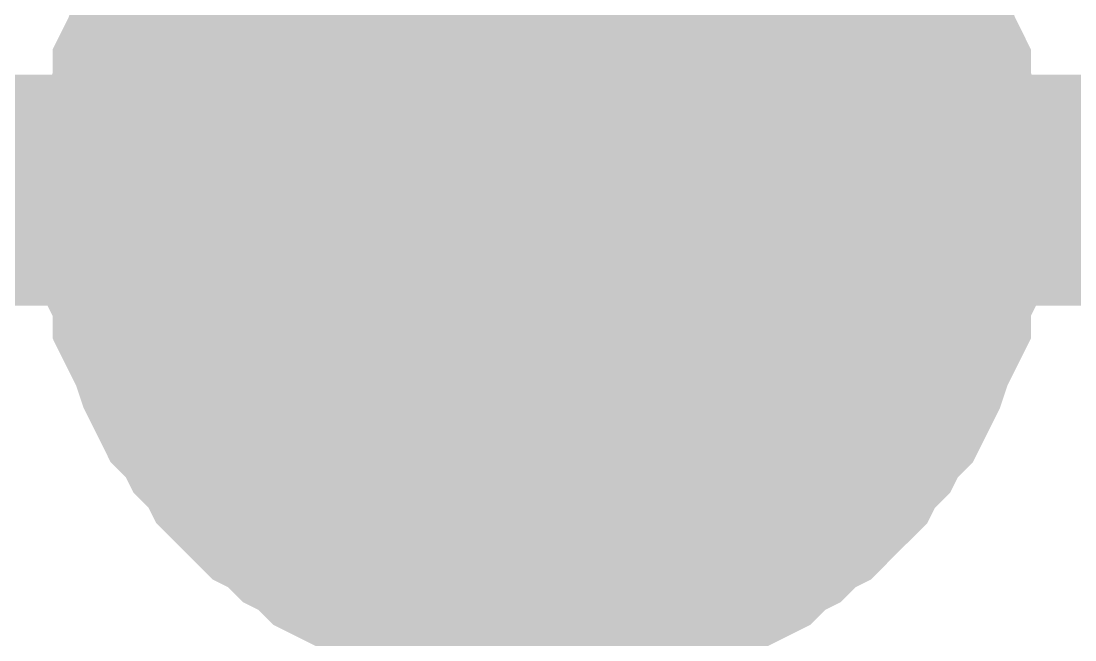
# Model space of a CAD drawing. Header units: inches. Extents: x 0 to 16.9, y 0 to 11.7.
# Drawn here: x 11.8231 to 11.877, y 10.3534 to 10.385 of the extents above; entities that cross this region are included whole.
import ezdxf

# ---------------------------------------------------------------- set-up
doc = ezdxf.new("R2010")
doc.units = ezdxf.units.IN
doc.header["$MEASUREMENT"] = 0
doc.layers.add('Sheet', color=255, linetype='Continuous')

msp = doc.modelspace()

# ---------------------------------------------------------------- linework, layer by layer
at = {"layer": 'Sheet'}
for points in [[(11.652805, 10.629886, 0.0118, 0.0118, 0), (11.652805, 10.37638, 0.0118, 0.0118, 0), (11.849931, 10.37638, 0.0118, 0.0118, 0), (12.125367, 10.37638, 0.0118, 0.0118, 0)], [(11.829871, 10.37638, 0.0118, 0.0118, 0), (11.829871, 10.377538, 0.0118, 0.0118, 0), (11.829871, 10.37831, 0.0118, 0.0118, 0), (11.830257, 10.379467, 0.0118, 0.0118, 0), (11.830257, 10.380239, 0.0118, 0.0118, 0), (11.830643, 10.381396, 0.0118, 0.0118, 0), (11.830643, 10.382168, 0.0118, 0.0118, 0), (11.831028, 10.38294, 0.0118, 0.0118, 0), (11.831414, 10.384097, 0.0118, 0.0118, 0), (11.8318, 10.384869, 0.0118, 0.0118, 0), (11.832186, 10.385641, 0.0118, 0.0118, 0), (11.832571, 10.386412, 0.0118, 0.0118, 0), (11.833343, 10.387184, 0.0118, 0.0118, 0), (11.833729, 10.387956, 0.0118, 0.0118, 0), (11.8345, 10.388728, 0.0118, 0.0118, 0), (11.834886, 10.389499, 0.0118, 0.0118, 0), (11.835657, 10.390271, 0.0118, 0.0118, 0), (11.836429, 10.391043, 0.0118, 0.0118, 0)], [(11.829871, 10.37638, 0.0118, 0.0118, 0), (11.829871, 10.377538, 0.0118, 0.0118, 0), (11.829871, 10.37831, 0.0118, 0.0118, 0), (11.830257, 10.379467, 0.0118, 0.0118, 0), (11.830257, 10.380239, 0.0118, 0.0118, 0), (11.830643, 10.381396, 0.0118, 0.0118, 0), (11.830643, 10.382168, 0.0118, 0.0118, 0), (11.831028, 10.38294, 0.0118, 0.0118, 0), (11.831414, 10.384097, 0.0118, 0.0118, 0), (11.8318, 10.384869, 0.0118, 0.0118, 0), (11.832186, 10.385641, 0.0118, 0.0118, 0), (11.832571, 10.386412, 0.0118, 0.0118, 0), (11.833343, 10.387184, 0.0118, 0.0118, 0), (11.833729, 10.387956, 0.0118, 0.0118, 0), (11.8345, 10.388728, 0.0118, 0.0118, 0), (11.834886, 10.389499, 0.0118, 0.0118, 0), (11.835657, 10.390271, 0.0118, 0.0118, 0), (11.836429, 10.391043, 0.0118, 0.0118, 0)], [(11.829871, 10.37638, 0.0118, 0.0118, 0), (11.829871, 10.377538, 0.0118, 0.0118, 0), (11.829871, 10.37831, 0.0118, 0.0118, 0), (11.830257, 10.379467, 0.0118, 0.0118, 0), (11.830257, 10.380239, 0.0118, 0.0118, 0), (11.830643, 10.381396, 0.0118, 0.0118, 0), (11.830643, 10.382168, 0.0118, 0.0118, 0), (11.831028, 10.38294, 0.0118, 0.0118, 0), (11.831414, 10.384097, 0.0118, 0.0118, 0), (11.8318, 10.384869, 0.0118, 0.0118, 0), (11.832186, 10.385641, 0.0118, 0.0118, 0), (11.832571, 10.386412, 0.0118, 0.0118, 0), (11.833343, 10.387184, 0.0118, 0.0118, 0), (11.833729, 10.387956, 0.0118, 0.0118, 0), (11.8345, 10.388728, 0.0118, 0.0118, 0), (11.834886, 10.389499, 0.0118, 0.0118, 0), (11.835657, 10.390271, 0.0118, 0.0118, 0), (11.836429, 10.391043, 0.0118, 0.0118, 0)], [(11.829871, 10.37638, 0.0118, 0.0118, 0), (11.829871, 10.377538, 0.0118, 0.0118, 0), (11.829871, 10.37831, 0.0118, 0.0118, 0), (11.830257, 10.379467, 0.0118, 0.0118, 0), (11.830257, 10.380239, 0.0118, 0.0118, 0), (11.830643, 10.381396, 0.0118, 0.0118, 0), (11.830643, 10.382168, 0.0118, 0.0118, 0), (11.831028, 10.38294, 0.0118, 0.0118, 0), (11.831414, 10.384097, 0.0118, 0.0118, 0), (11.8318, 10.384869, 0.0118, 0.0118, 0), (11.832186, 10.385641, 0.0118, 0.0118, 0), (11.832571, 10.386412, 0.0118, 0.0118, 0), (11.833343, 10.387184, 0.0118, 0.0118, 0), (11.833729, 10.387956, 0.0118, 0.0118, 0), (11.8345, 10.388728, 0.0118, 0.0118, 0), (11.834886, 10.389499, 0.0118, 0.0118, 0), (11.835657, 10.390271, 0.0118, 0.0118, 0), (11.836429, 10.391043, 0.0118, 0.0118, 0)], [(11.863047, 10.391043, 0.0118, 0.0118, 0), (11.863818, 10.390271, 0.0118, 0.0118, 0), (11.86459, 10.389499, 0.0118, 0.0118, 0), (11.864976, 10.388728, 0.0118, 0.0118, 0), (11.865747, 10.387956, 0.0118, 0.0118, 0), (11.866133, 10.387184, 0.0118, 0.0118, 0), (11.866904, 10.386412, 0.0118, 0.0118, 0), (11.86729, 10.385641, 0.0118, 0.0118, 0), (11.867676, 10.384869, 0.0118, 0.0118, 0), (11.868062, 10.384097, 0.0118, 0.0118, 0), (11.868448, 10.38294, 0.0118, 0.0118, 0), (11.868833, 10.382168, 0.0118, 0.0118, 0), (11.868833, 10.381396, 0.0118, 0.0118, 0), (11.869219, 10.380239, 0.0118, 0.0118, 0), (11.869219, 10.379467, 0.0118, 0.0118, 0), (11.869605, 10.37831, 0.0118, 0.0118, 0), (11.869605, 10.377538, 0.0118, 0.0118, 0), (11.869605, 10.37638, 0.0118, 0.0118, 0)], [(11.863047, 10.391043, 0.0118, 0.0118, 0), (11.863818, 10.390271, 0.0118, 0.0118, 0), (11.86459, 10.389499, 0.0118, 0.0118, 0), (11.864976, 10.388728, 0.0118, 0.0118, 0), (11.865747, 10.387956, 0.0118, 0.0118, 0), (11.866133, 10.387184, 0.0118, 0.0118, 0), (11.866904, 10.386412, 0.0118, 0.0118, 0), (11.86729, 10.385641, 0.0118, 0.0118, 0), (11.867676, 10.384869, 0.0118, 0.0118, 0), (11.868062, 10.384097, 0.0118, 0.0118, 0), (11.868448, 10.38294, 0.0118, 0.0118, 0), (11.868833, 10.382168, 0.0118, 0.0118, 0), (11.868833, 10.381396, 0.0118, 0.0118, 0), (11.869219, 10.380239, 0.0118, 0.0118, 0), (11.869219, 10.379467, 0.0118, 0.0118, 0), (11.869605, 10.37831, 0.0118, 0.0118, 0), (11.869605, 10.377538, 0.0118, 0.0118, 0), (11.869605, 10.37638, 0.0118, 0.0118, 0)], [(11.863047, 10.391043, 0.0118, 0.0118, 0), (11.863818, 10.390271, 0.0118, 0.0118, 0), (11.86459, 10.389499, 0.0118, 0.0118, 0), (11.864976, 10.388728, 0.0118, 0.0118, 0), (11.865747, 10.387956, 0.0118, 0.0118, 0), (11.866133, 10.387184, 0.0118, 0.0118, 0), (11.866904, 10.386412, 0.0118, 0.0118, 0), (11.86729, 10.385641, 0.0118, 0.0118, 0), (11.867676, 10.384869, 0.0118, 0.0118, 0), (11.868062, 10.384097, 0.0118, 0.0118, 0), (11.868448, 10.38294, 0.0118, 0.0118, 0), (11.868833, 10.382168, 0.0118, 0.0118, 0), (11.868833, 10.381396, 0.0118, 0.0118, 0), (11.869219, 10.380239, 0.0118, 0.0118, 0), (11.869219, 10.379467, 0.0118, 0.0118, 0), (11.869605, 10.37831, 0.0118, 0.0118, 0), (11.869605, 10.377538, 0.0118, 0.0118, 0), (11.869605, 10.37638, 0.0118, 0.0118, 0)], [(11.863047, 10.391043, 0.0118, 0.0118, 0), (11.863818, 10.390271, 0.0118, 0.0118, 0), (11.86459, 10.389499, 0.0118, 0.0118, 0), (11.864976, 10.388728, 0.0118, 0.0118, 0), (11.865747, 10.387956, 0.0118, 0.0118, 0), (11.866133, 10.387184, 0.0118, 0.0118, 0), (11.866904, 10.386412, 0.0118, 0.0118, 0), (11.86729, 10.385641, 0.0118, 0.0118, 0), (11.867676, 10.384869, 0.0118, 0.0118, 0), (11.868062, 10.384097, 0.0118, 0.0118, 0), (11.868448, 10.38294, 0.0118, 0.0118, 0), (11.868833, 10.382168, 0.0118, 0.0118, 0), (11.868833, 10.381396, 0.0118, 0.0118, 0), (11.869219, 10.380239, 0.0118, 0.0118, 0), (11.869219, 10.379467, 0.0118, 0.0118, 0), (11.869605, 10.37831, 0.0118, 0.0118, 0), (11.869605, 10.377538, 0.0118, 0.0118, 0), (11.869605, 10.37638, 0.0118, 0.0118, 0)], [(11.829871, 10.37638, 0.0039, 0.0039, 0), (11.829871, 10.377538, 0.0039, 0.0039, 0), (11.829871, 10.37831, 0.0039, 0.0039, 0), (11.830257, 10.379467, 0.0039, 0.0039, 0), (11.830257, 10.380239, 0.0039, 0.0039, 0), (11.830643, 10.381396, 0.0039, 0.0039, 0), (11.830643, 10.382168, 0.0039, 0.0039, 0), (11.831028, 10.38294, 0.0039, 0.0039, 0), (11.831414, 10.384097, 0.0039, 0.0039, 0), (11.8318, 10.384869, 0.0039, 0.0039, 0), (11.832186, 10.385641, 0.0039, 0.0039, 0), (11.832571, 10.386412, 0.0039, 0.0039, 0), (11.833343, 10.387184, 0.0039, 0.0039, 0)], [(11.829871, 10.37638, 0.0039, 0.0039, 0), (11.829871, 10.377538, 0.0039, 0.0039, 0), (11.829871, 10.37831, 0.0039, 0.0039, 0), (11.830257, 10.379467, 0.0039, 0.0039, 0), (11.830257, 10.380239, 0.0039, 0.0039, 0), (11.830643, 10.381396, 0.0039, 0.0039, 0), (11.830643, 10.382168, 0.0039, 0.0039, 0), (11.831028, 10.38294, 0.0039, 0.0039, 0), (11.831414, 10.384097, 0.0039, 0.0039, 0), (11.8318, 10.384869, 0.0039, 0.0039, 0), (11.832186, 10.385641, 0.0039, 0.0039, 0), (11.832571, 10.386412, 0.0039, 0.0039, 0), (11.833343, 10.387184, 0.0039, 0.0039, 0)], [(11.829871, 10.37638, 0.0039, 0.0039, 0), (11.829871, 10.377538, 0.0039, 0.0039, 0), (11.829871, 10.37831, 0.0039, 0.0039, 0), (11.830257, 10.379467, 0.0039, 0.0039, 0), (11.830257, 10.380239, 0.0039, 0.0039, 0), (11.830643, 10.381396, 0.0039, 0.0039, 0), (11.830643, 10.382168, 0.0039, 0.0039, 0), (11.831028, 10.38294, 0.0039, 0.0039, 0), (11.831414, 10.384097, 0.0039, 0.0039, 0), (11.8318, 10.384869, 0.0039, 0.0039, 0), (11.832186, 10.385641, 0.0039, 0.0039, 0), (11.832571, 10.386412, 0.0039, 0.0039, 0), (11.833343, 10.387184, 0.0039, 0.0039, 0)], [(11.829871, 10.37638, 0.0039, 0.0039, 0), (11.829871, 10.377538, 0.0039, 0.0039, 0), (11.829871, 10.37831, 0.0039, 0.0039, 0), (11.830257, 10.379467, 0.0039, 0.0039, 0), (11.830257, 10.380239, 0.0039, 0.0039, 0), (11.830643, 10.381396, 0.0039, 0.0039, 0), (11.830643, 10.382168, 0.0039, 0.0039, 0), (11.831028, 10.38294, 0.0039, 0.0039, 0), (11.831414, 10.384097, 0.0039, 0.0039, 0), (11.8318, 10.384869, 0.0039, 0.0039, 0), (11.832186, 10.385641, 0.0039, 0.0039, 0), (11.832571, 10.386412, 0.0039, 0.0039, 0), (11.833343, 10.387184, 0.0039, 0.0039, 0)], [(11.866133, 10.387184, 0.0039, 0.0039, 0), (11.866904, 10.386412, 0.0039, 0.0039, 0), (11.86729, 10.385641, 0.0039, 0.0039, 0), (11.867676, 10.384869, 0.0039, 0.0039, 0), (11.868062, 10.384097, 0.0039, 0.0039, 0), (11.868448, 10.38294, 0.0039, 0.0039, 0), (11.868833, 10.382168, 0.0039, 0.0039, 0), (11.868833, 10.381396, 0.0039, 0.0039, 0), (11.869219, 10.380239, 0.0039, 0.0039, 0), (11.869219, 10.379467, 0.0039, 0.0039, 0), (11.869605, 10.37831, 0.0039, 0.0039, 0), (11.869605, 10.377538, 0.0039, 0.0039, 0), (11.869605, 10.37638, 0.0039, 0.0039, 0)], [(11.866133, 10.387184, 0.0039, 0.0039, 0), (11.866904, 10.386412, 0.0039, 0.0039, 0), (11.86729, 10.385641, 0.0039, 0.0039, 0), (11.867676, 10.384869, 0.0039, 0.0039, 0), (11.868062, 10.384097, 0.0039, 0.0039, 0), (11.868448, 10.38294, 0.0039, 0.0039, 0), (11.868833, 10.382168, 0.0039, 0.0039, 0), (11.868833, 10.381396, 0.0039, 0.0039, 0), (11.869219, 10.380239, 0.0039, 0.0039, 0), (11.869219, 10.379467, 0.0039, 0.0039, 0), (11.869605, 10.37831, 0.0039, 0.0039, 0), (11.869605, 10.377538, 0.0039, 0.0039, 0), (11.869605, 10.37638, 0.0039, 0.0039, 0)], [(11.866133, 10.387184, 0.0039, 0.0039, 0), (11.866904, 10.386412, 0.0039, 0.0039, 0), (11.86729, 10.385641, 0.0039, 0.0039, 0), (11.867676, 10.384869, 0.0039, 0.0039, 0), (11.868062, 10.384097, 0.0039, 0.0039, 0), (11.868448, 10.38294, 0.0039, 0.0039, 0), (11.868833, 10.382168, 0.0039, 0.0039, 0), (11.868833, 10.381396, 0.0039, 0.0039, 0), (11.869219, 10.380239, 0.0039, 0.0039, 0), (11.869219, 10.379467, 0.0039, 0.0039, 0), (11.869605, 10.37831, 0.0039, 0.0039, 0), (11.869605, 10.377538, 0.0039, 0.0039, 0), (11.869605, 10.37638, 0.0039, 0.0039, 0)], [(11.866133, 10.387184, 0.0039, 0.0039, 0), (11.866904, 10.386412, 0.0039, 0.0039, 0), (11.86729, 10.385641, 0.0039, 0.0039, 0), (11.867676, 10.384869, 0.0039, 0.0039, 0), (11.868062, 10.384097, 0.0039, 0.0039, 0), (11.868448, 10.38294, 0.0039, 0.0039, 0), (11.868833, 10.382168, 0.0039, 0.0039, 0), (11.868833, 10.381396, 0.0039, 0.0039, 0), (11.869219, 10.380239, 0.0039, 0.0039, 0), (11.869219, 10.379467, 0.0039, 0.0039, 0), (11.869605, 10.37831, 0.0039, 0.0039, 0), (11.869605, 10.377538, 0.0039, 0.0039, 0), (11.869605, 10.37638, 0.0039, 0.0039, 0)], [(11.849931, 10.356316, 0.0118, 0.0118, 0), (11.848774, 10.356316, 0.0118, 0.0118, 0), (11.848002, 10.356316, 0.0118, 0.0118, 0), (11.846845, 10.356702, 0.0118, 0.0118, 0), (11.845687, 10.356702, 0.0118, 0.0118, 0), (11.844916, 10.357088, 0.0118, 0.0118, 0), (11.843759, 10.357088, 0.0118, 0.0118, 0), (11.842987, 10.357473, 0.0118, 0.0118, 0), (11.842216, 10.357859, 0.0118, 0.0118, 0), (11.841058, 10.358245, 0.0118, 0.0118, 0), (11.840287, 10.358631, 0.0118, 0.0118, 0), (11.839515, 10.359017, 0.0118, 0.0118, 0), (11.838744, 10.359789, 0.0118, 0.0118, 0), (11.837972, 10.360174, 0.0118, 0.0118, 0), (11.837201, 10.360946, 0.0118, 0.0118, 0), (11.836429, 10.361332, 0.0118, 0.0118, 0), (11.835657, 10.362104, 0.0118, 0.0118, 0), (11.834886, 10.362875, 0.0118, 0.0118, 0), (11.8345, 10.363647, 0.0118, 0.0118, 0), (11.833729, 10.364419, 0.0118, 0.0118, 0), (11.833343, 10.36519, 0.0118, 0.0118, 0), (11.832571, 10.365962, 0.0118, 0.0118, 0), (11.832186, 10.366734, 0.0118, 0.0118, 0), (11.8318, 10.367506, 0.0118, 0.0118, 0), (11.831414, 10.368663, 0.0118, 0.0118, 0), (11.831028, 10.369435, 0.0118, 0.0118, 0), (11.830643, 10.370207, 0.0118, 0.0118, 0), (11.830643, 10.371364, 0.0118, 0.0118, 0), (11.830257, 10.372136, 0.0118, 0.0118, 0), (11.830257, 10.373293, 0.0118, 0.0118, 0), (11.829871, 10.374451, 0.0118, 0.0118, 0), (11.829871, 10.375223, 0.0118, 0.0118, 0), (11.829871, 10.37638, 0.0118, 0.0118, 0)], [(11.829871, 10.37638, 0.0118, 0.0118, 0), (11.829871, 10.37638, 0.0118, 0.0118, 0)], [(11.849931, 10.356316, 0.0118, 0.0118, 0), (11.848774, 10.356316, 0.0118, 0.0118, 0), (11.848002, 10.356316, 0.0118, 0.0118, 0), (11.846845, 10.356702, 0.0118, 0.0118, 0), (11.845687, 10.356702, 0.0118, 0.0118, 0), (11.844916, 10.357088, 0.0118, 0.0118, 0), (11.843759, 10.357088, 0.0118, 0.0118, 0), (11.842987, 10.357473, 0.0118, 0.0118, 0), (11.842216, 10.357859, 0.0118, 0.0118, 0), (11.841058, 10.358245, 0.0118, 0.0118, 0), (11.840287, 10.358631, 0.0118, 0.0118, 0), (11.839515, 10.359017, 0.0118, 0.0118, 0), (11.838744, 10.359789, 0.0118, 0.0118, 0), (11.837972, 10.360174, 0.0118, 0.0118, 0), (11.837201, 10.360946, 0.0118, 0.0118, 0), (11.836429, 10.361332, 0.0118, 0.0118, 0), (11.835657, 10.362104, 0.0118, 0.0118, 0), (11.834886, 10.362875, 0.0118, 0.0118, 0), (11.8345, 10.363647, 0.0118, 0.0118, 0), (11.833729, 10.364419, 0.0118, 0.0118, 0), (11.833343, 10.36519, 0.0118, 0.0118, 0), (11.832571, 10.365962, 0.0118, 0.0118, 0), (11.832186, 10.366734, 0.0118, 0.0118, 0), (11.8318, 10.367506, 0.0118, 0.0118, 0), (11.831414, 10.368663, 0.0118, 0.0118, 0), (11.831028, 10.369435, 0.0118, 0.0118, 0), (11.830643, 10.370207, 0.0118, 0.0118, 0), (11.830643, 10.371364, 0.0118, 0.0118, 0), (11.830257, 10.372136, 0.0118, 0.0118, 0), (11.830257, 10.373293, 0.0118, 0.0118, 0), (11.829871, 10.374451, 0.0118, 0.0118, 0), (11.829871, 10.375223, 0.0118, 0.0118, 0), (11.829871, 10.37638, 0.0118, 0.0118, 0)], [(11.829871, 10.37638, 0.0118, 0.0118, 0), (11.829871, 10.37638, 0.0118, 0.0118, 0)], [(11.849931, 10.356316, 0.0118, 0.0118, 0), (11.848774, 10.356316, 0.0118, 0.0118, 0), (11.848002, 10.356316, 0.0118, 0.0118, 0), (11.846845, 10.356702, 0.0118, 0.0118, 0), (11.845687, 10.356702, 0.0118, 0.0118, 0), (11.844916, 10.357088, 0.0118, 0.0118, 0), (11.843759, 10.357088, 0.0118, 0.0118, 0), (11.842987, 10.357473, 0.0118, 0.0118, 0), (11.842216, 10.357859, 0.0118, 0.0118, 0), (11.841058, 10.358245, 0.0118, 0.0118, 0), (11.840287, 10.358631, 0.0118, 0.0118, 0), (11.839515, 10.359017, 0.0118, 0.0118, 0), (11.838744, 10.359789, 0.0118, 0.0118, 0), (11.837972, 10.360174, 0.0118, 0.0118, 0), (11.837201, 10.360946, 0.0118, 0.0118, 0), (11.836429, 10.361332, 0.0118, 0.0118, 0), (11.835657, 10.362104, 0.0118, 0.0118, 0), (11.834886, 10.362875, 0.0118, 0.0118, 0), (11.8345, 10.363647, 0.0118, 0.0118, 0), (11.833729, 10.364419, 0.0118, 0.0118, 0), (11.833343, 10.36519, 0.0118, 0.0118, 0), (11.832571, 10.365962, 0.0118, 0.0118, 0), (11.832186, 10.366734, 0.0118, 0.0118, 0), (11.8318, 10.367506, 0.0118, 0.0118, 0), (11.831414, 10.368663, 0.0118, 0.0118, 0), (11.831028, 10.369435, 0.0118, 0.0118, 0), (11.830643, 10.370207, 0.0118, 0.0118, 0), (11.830643, 10.371364, 0.0118, 0.0118, 0), (11.830257, 10.372136, 0.0118, 0.0118, 0), (11.830257, 10.373293, 0.0118, 0.0118, 0), (11.829871, 10.374451, 0.0118, 0.0118, 0), (11.829871, 10.375223, 0.0118, 0.0118, 0), (11.829871, 10.37638, 0.0118, 0.0118, 0)], [(11.829871, 10.37638, 0.0118, 0.0118, 0), (11.829871, 10.37638, 0.0118, 0.0118, 0)], [(11.849931, 10.356316, 0.0118, 0.0118, 0), (11.848774, 10.356316, 0.0118, 0.0118, 0), (11.848002, 10.356316, 0.0118, 0.0118, 0), (11.846845, 10.356702, 0.0118, 0.0118, 0), (11.845687, 10.356702, 0.0118, 0.0118, 0), (11.844916, 10.357088, 0.0118, 0.0118, 0), (11.843759, 10.357088, 0.0118, 0.0118, 0), (11.842987, 10.357473, 0.0118, 0.0118, 0), (11.842216, 10.357859, 0.0118, 0.0118, 0), (11.841058, 10.358245, 0.0118, 0.0118, 0), (11.840287, 10.358631, 0.0118, 0.0118, 0), (11.839515, 10.359017, 0.0118, 0.0118, 0), (11.838744, 10.359789, 0.0118, 0.0118, 0), (11.837972, 10.360174, 0.0118, 0.0118, 0), (11.837201, 10.360946, 0.0118, 0.0118, 0), (11.836429, 10.361332, 0.0118, 0.0118, 0), (11.835657, 10.362104, 0.0118, 0.0118, 0), (11.834886, 10.362875, 0.0118, 0.0118, 0), (11.8345, 10.363647, 0.0118, 0.0118, 0), (11.833729, 10.364419, 0.0118, 0.0118, 0), (11.833343, 10.36519, 0.0118, 0.0118, 0), (11.832571, 10.365962, 0.0118, 0.0118, 0), (11.832186, 10.366734, 0.0118, 0.0118, 0), (11.8318, 10.367506, 0.0118, 0.0118, 0), (11.831414, 10.368663, 0.0118, 0.0118, 0), (11.831028, 10.369435, 0.0118, 0.0118, 0), (11.830643, 10.370207, 0.0118, 0.0118, 0), (11.830643, 10.371364, 0.0118, 0.0118, 0), (11.830257, 10.372136, 0.0118, 0.0118, 0), (11.830257, 10.373293, 0.0118, 0.0118, 0), (11.829871, 10.374451, 0.0118, 0.0118, 0), (11.829871, 10.375223, 0.0118, 0.0118, 0), (11.829871, 10.37638, 0.0118, 0.0118, 0)], [(11.829871, 10.37638, 0.0118, 0.0118, 0), (11.829871, 10.37638, 0.0118, 0.0118, 0)], [(11.869605, 10.37638, 0.0118, 0.0118, 0), (11.869605, 10.375223, 0.0118, 0.0118, 0), (11.869605, 10.374451, 0.0118, 0.0118, 0), (11.869219, 10.373293, 0.0118, 0.0118, 0), (11.869219, 10.372136, 0.0118, 0.0118, 0), (11.868833, 10.371364, 0.0118, 0.0118, 0), (11.868833, 10.370207, 0.0118, 0.0118, 0), (11.868448, 10.369435, 0.0118, 0.0118, 0), (11.868062, 10.368663, 0.0118, 0.0118, 0), (11.867676, 10.367506, 0.0118, 0.0118, 0), (11.86729, 10.366734, 0.0118, 0.0118, 0), (11.866904, 10.365962, 0.0118, 0.0118, 0), (11.866133, 10.36519, 0.0118, 0.0118, 0), (11.865747, 10.364419, 0.0118, 0.0118, 0), (11.864976, 10.363647, 0.0118, 0.0118, 0), (11.86459, 10.362875, 0.0118, 0.0118, 0), (11.863818, 10.362104, 0.0118, 0.0118, 0), (11.863047, 10.361332, 0.0118, 0.0118, 0), (11.862275, 10.360946, 0.0118, 0.0118, 0), (11.861504, 10.360174, 0.0118, 0.0118, 0), (11.860732, 10.359789, 0.0118, 0.0118, 0), (11.859961, 10.359017, 0.0118, 0.0118, 0), (11.859189, 10.358631, 0.0118, 0.0118, 0), (11.858418, 10.358245, 0.0118, 0.0118, 0), (11.857646, 10.357859, 0.0118, 0.0118, 0), (11.856489, 10.357473, 0.0118, 0.0118, 0), (11.855717, 10.357088, 0.0118, 0.0118, 0), (11.854946, 10.357088, 0.0118, 0.0118, 0), (11.853788, 10.356702, 0.0118, 0.0118, 0), (11.853017, 10.356702, 0.0118, 0.0118, 0), (11.85186, 10.356316, 0.0118, 0.0118, 0), (11.851088, 10.356316, 0.0118, 0.0118, 0), (11.849931, 10.356316, 0.0118, 0.0118, 0)], [(11.849931, 9.92416, 0.0118, 0.0118, 0), (11.849931, 10.37638, 0.0118, 0.0118, 0)], [(11.869605, 10.37638, 0.0118, 0.0118, 0), (11.869605, 10.375223, 0.0118, 0.0118, 0), (11.869605, 10.374451, 0.0118, 0.0118, 0), (11.869219, 10.373293, 0.0118, 0.0118, 0), (11.869219, 10.372136, 0.0118, 0.0118, 0), (11.868833, 10.371364, 0.0118, 0.0118, 0), (11.868833, 10.370207, 0.0118, 0.0118, 0), (11.868448, 10.369435, 0.0118, 0.0118, 0), (11.868062, 10.368663, 0.0118, 0.0118, 0), (11.867676, 10.367506, 0.0118, 0.0118, 0), (11.86729, 10.366734, 0.0118, 0.0118, 0), (11.866904, 10.365962, 0.0118, 0.0118, 0), (11.866133, 10.36519, 0.0118, 0.0118, 0), (11.865747, 10.364419, 0.0118, 0.0118, 0), (11.864976, 10.363647, 0.0118, 0.0118, 0), (11.86459, 10.362875, 0.0118, 0.0118, 0), (11.863818, 10.362104, 0.0118, 0.0118, 0), (11.863047, 10.361332, 0.0118, 0.0118, 0), (11.862275, 10.360946, 0.0118, 0.0118, 0), (11.861504, 10.360174, 0.0118, 0.0118, 0), (11.860732, 10.359789, 0.0118, 0.0118, 0), (11.859961, 10.359017, 0.0118, 0.0118, 0), (11.859189, 10.358631, 0.0118, 0.0118, 0), (11.858418, 10.358245, 0.0118, 0.0118, 0), (11.857646, 10.357859, 0.0118, 0.0118, 0), (11.856489, 10.357473, 0.0118, 0.0118, 0), (11.855717, 10.357088, 0.0118, 0.0118, 0), (11.854946, 10.357088, 0.0118, 0.0118, 0), (11.853788, 10.356702, 0.0118, 0.0118, 0), (11.853017, 10.356702, 0.0118, 0.0118, 0), (11.85186, 10.356316, 0.0118, 0.0118, 0), (11.851088, 10.356316, 0.0118, 0.0118, 0), (11.849931, 10.356316, 0.0118, 0.0118, 0)], [(11.869605, 10.37638, 0.0118, 0.0118, 0), (11.869605, 10.375223, 0.0118, 0.0118, 0), (11.869605, 10.374451, 0.0118, 0.0118, 0), (11.869219, 10.373293, 0.0118, 0.0118, 0), (11.869219, 10.372136, 0.0118, 0.0118, 0), (11.868833, 10.371364, 0.0118, 0.0118, 0), (11.868833, 10.370207, 0.0118, 0.0118, 0), (11.868448, 10.369435, 0.0118, 0.0118, 0), (11.868062, 10.368663, 0.0118, 0.0118, 0), (11.867676, 10.367506, 0.0118, 0.0118, 0), (11.86729, 10.366734, 0.0118, 0.0118, 0), (11.866904, 10.365962, 0.0118, 0.0118, 0), (11.866133, 10.36519, 0.0118, 0.0118, 0), (11.865747, 10.364419, 0.0118, 0.0118, 0), (11.864976, 10.363647, 0.0118, 0.0118, 0), (11.86459, 10.362875, 0.0118, 0.0118, 0), (11.863818, 10.362104, 0.0118, 0.0118, 0), (11.863047, 10.361332, 0.0118, 0.0118, 0), (11.862275, 10.360946, 0.0118, 0.0118, 0), (11.861504, 10.360174, 0.0118, 0.0118, 0), (11.860732, 10.359789, 0.0118, 0.0118, 0), (11.859961, 10.359017, 0.0118, 0.0118, 0), (11.859189, 10.358631, 0.0118, 0.0118, 0), (11.858418, 10.358245, 0.0118, 0.0118, 0), (11.857646, 10.357859, 0.0118, 0.0118, 0), (11.856489, 10.357473, 0.0118, 0.0118, 0), (11.855717, 10.357088, 0.0118, 0.0118, 0), (11.854946, 10.357088, 0.0118, 0.0118, 0), (11.853788, 10.356702, 0.0118, 0.0118, 0), (11.853017, 10.356702, 0.0118, 0.0118, 0), (11.85186, 10.356316, 0.0118, 0.0118, 0), (11.851088, 10.356316, 0.0118, 0.0118, 0), (11.849931, 10.356316, 0.0118, 0.0118, 0)], [(11.869605, 10.37638, 0.0118, 0.0118, 0), (11.869605, 10.375223, 0.0118, 0.0118, 0), (11.869605, 10.374451, 0.0118, 0.0118, 0), (11.869219, 10.373293, 0.0118, 0.0118, 0), (11.869219, 10.372136, 0.0118, 0.0118, 0), (11.868833, 10.371364, 0.0118, 0.0118, 0), (11.868833, 10.370207, 0.0118, 0.0118, 0), (11.868448, 10.369435, 0.0118, 0.0118, 0), (11.868062, 10.368663, 0.0118, 0.0118, 0), (11.867676, 10.367506, 0.0118, 0.0118, 0), (11.86729, 10.366734, 0.0118, 0.0118, 0), (11.866904, 10.365962, 0.0118, 0.0118, 0), (11.866133, 10.36519, 0.0118, 0.0118, 0), (11.865747, 10.364419, 0.0118, 0.0118, 0), (11.864976, 10.363647, 0.0118, 0.0118, 0), (11.86459, 10.362875, 0.0118, 0.0118, 0), (11.863818, 10.362104, 0.0118, 0.0118, 0), (11.863047, 10.361332, 0.0118, 0.0118, 0), (11.862275, 10.360946, 0.0118, 0.0118, 0), (11.861504, 10.360174, 0.0118, 0.0118, 0), (11.860732, 10.359789, 0.0118, 0.0118, 0), (11.859961, 10.359017, 0.0118, 0.0118, 0), (11.859189, 10.358631, 0.0118, 0.0118, 0), (11.858418, 10.358245, 0.0118, 0.0118, 0), (11.857646, 10.357859, 0.0118, 0.0118, 0), (11.856489, 10.357473, 0.0118, 0.0118, 0), (11.855717, 10.357088, 0.0118, 0.0118, 0), (11.854946, 10.357088, 0.0118, 0.0118, 0), (11.853788, 10.356702, 0.0118, 0.0118, 0), (11.853017, 10.356702, 0.0118, 0.0118, 0), (11.85186, 10.356316, 0.0118, 0.0118, 0), (11.851088, 10.356316, 0.0118, 0.0118, 0), (11.849931, 10.356316, 0.0118, 0.0118, 0)], [(11.869605, 10.37638, 0.0118, 0.0118, 0), (11.869605, 10.37638, 0.0118, 0.0118, 0), (11.869605, 10.37638, 0.0118, 0.0118, 0), (11.869605, 10.37638, 0.0118, 0.0118, 0), (11.869605, 10.37638, 0.0118, 0.0118, 0), (11.869605, 10.37638, 0.0118, 0.0118, 0), (11.869605, 10.37638, 0.0118, 0.0118, 0), (11.869605, 10.37638, 0.0118, 0.0118, 0), (11.869605, 10.37638, 0.0118, 0.0118, 0), (11.869605, 10.37638, 0.0118, 0.0118, 0), (11.869605, 10.37638, 0.0118, 0.0118, 0), (11.869605, 10.37638, 0.0118, 0.0118, 0), (11.869605, 10.37638, 0.0118, 0.0118, 0), (11.869605, 10.37638, 0.0118, 0.0118, 0), (11.869605, 10.37638, 0.0118, 0.0118, 0), (11.869605, 10.37638, 0.0118, 0.0118, 0), (11.869605, 10.37638, 0.0118, 0.0118, 0), (11.869605, 10.37638, 0.0118, 0.0118, 0), (11.869605, 10.37638, 0.0118, 0.0118, 0), (11.869605, 10.37638, 0.0118, 0.0118, 0), (11.869605, 10.37638, 0.0118, 0.0118, 0), (11.869605, 10.37638, 0.0118, 0.0118, 0), (11.869605, 10.37638, 0.0118, 0.0118, 0), (11.869605, 10.37638, 0.0118, 0.0118, 0), (11.869605, 10.37638, 0.0118, 0.0118, 0), (11.869605, 10.37638, 0.0118, 0.0118, 0), (11.869605, 10.37638, 0.0118, 0.0118, 0), (11.869605, 10.37638, 0.0118, 0.0118, 0), (11.869605, 10.37638, 0.0118, 0.0118, 0), (11.869605, 10.37638, 0.0118, 0.0118, 0), (11.869605, 10.37638, 0.0118, 0.0118, 0), (11.869605, 10.37638, 0.0118, 0.0118, 0), (11.869605, 10.37638, 0.0118, 0.0118, 0)], [(11.869605, 10.37638, 0.0118, 0.0118, 0), (11.869605, 10.37638, 0.0118, 0.0118, 0)], [(11.869605, 10.37638, 0.0118, 0.0118, 0), (11.869605, 10.37638, 0.0118, 0.0118, 0), (11.869605, 10.37638, 0.0118, 0.0118, 0), (11.869605, 10.37638, 0.0118, 0.0118, 0), (11.869605, 10.37638, 0.0118, 0.0118, 0), (11.869605, 10.37638, 0.0118, 0.0118, 0), (11.869605, 10.37638, 0.0118, 0.0118, 0), (11.869605, 10.37638, 0.0118, 0.0118, 0), (11.869605, 10.37638, 0.0118, 0.0118, 0), (11.869605, 10.37638, 0.0118, 0.0118, 0), (11.869605, 10.37638, 0.0118, 0.0118, 0), (11.869605, 10.37638, 0.0118, 0.0118, 0), (11.869605, 10.37638, 0.0118, 0.0118, 0), (11.869605, 10.37638, 0.0118, 0.0118, 0), (11.869605, 10.37638, 0.0118, 0.0118, 0), (11.869605, 10.37638, 0.0118, 0.0118, 0), (11.869605, 10.37638, 0.0118, 0.0118, 0), (11.869605, 10.37638, 0.0118, 0.0118, 0), (11.869605, 10.37638, 0.0118, 0.0118, 0), (11.869605, 10.37638, 0.0118, 0.0118, 0), (11.869605, 10.37638, 0.0118, 0.0118, 0), (11.869605, 10.37638, 0.0118, 0.0118, 0), (11.869605, 10.37638, 0.0118, 0.0118, 0), (11.869605, 10.37638, 0.0118, 0.0118, 0), (11.869605, 10.37638, 0.0118, 0.0118, 0), (11.869605, 10.37638, 0.0118, 0.0118, 0), (11.869605, 10.37638, 0.0118, 0.0118, 0), (11.869605, 10.37638, 0.0118, 0.0118, 0), (11.869605, 10.37638, 0.0118, 0.0118, 0), (11.869605, 10.37638, 0.0118, 0.0118, 0), (11.869605, 10.37638, 0.0118, 0.0118, 0), (11.869605, 10.37638, 0.0118, 0.0118, 0), (11.869605, 10.37638, 0.0118, 0.0118, 0)], [(11.869605, 10.37638, 0.0118, 0.0118, 0), (11.869605, 10.37638, 0.0118, 0.0118, 0)], [(11.869605, 10.37638, 0.0118, 0.0118, 0), (11.869605, 10.37638, 0.0118, 0.0118, 0), (11.869605, 10.37638, 0.0118, 0.0118, 0), (11.869605, 10.37638, 0.0118, 0.0118, 0), (11.869605, 10.37638, 0.0118, 0.0118, 0), (11.869605, 10.37638, 0.0118, 0.0118, 0), (11.869605, 10.37638, 0.0118, 0.0118, 0), (11.869605, 10.37638, 0.0118, 0.0118, 0), (11.869605, 10.37638, 0.0118, 0.0118, 0), (11.869605, 10.37638, 0.0118, 0.0118, 0), (11.869605, 10.37638, 0.0118, 0.0118, 0), (11.869605, 10.37638, 0.0118, 0.0118, 0), (11.869605, 10.37638, 0.0118, 0.0118, 0), (11.869605, 10.37638, 0.0118, 0.0118, 0), (11.869605, 10.37638, 0.0118, 0.0118, 0), (11.869605, 10.37638, 0.0118, 0.0118, 0), (11.869605, 10.37638, 0.0118, 0.0118, 0), (11.869605, 10.37638, 0.0118, 0.0118, 0), (11.869605, 10.37638, 0.0118, 0.0118, 0), (11.869605, 10.37638, 0.0118, 0.0118, 0), (11.869605, 10.37638, 0.0118, 0.0118, 0), (11.869605, 10.37638, 0.0118, 0.0118, 0), (11.869605, 10.37638, 0.0118, 0.0118, 0), (11.869605, 10.37638, 0.0118, 0.0118, 0), (11.869605, 10.37638, 0.0118, 0.0118, 0), (11.869605, 10.37638, 0.0118, 0.0118, 0), (11.869605, 10.37638, 0.0118, 0.0118, 0), (11.869605, 10.37638, 0.0118, 0.0118, 0), (11.869605, 10.37638, 0.0118, 0.0118, 0), (11.869605, 10.37638, 0.0118, 0.0118, 0), (11.869605, 10.37638, 0.0118, 0.0118, 0), (11.869605, 10.37638, 0.0118, 0.0118, 0), (11.869605, 10.37638, 0.0118, 0.0118, 0)], [(11.869605, 10.37638, 0.0118, 0.0118, 0), (11.869605, 10.37638, 0.0118, 0.0118, 0)], [(11.869605, 10.37638, 0.0118, 0.0118, 0), (11.869605, 10.37638, 0.0118, 0.0118, 0), (11.869605, 10.37638, 0.0118, 0.0118, 0), (11.869605, 10.37638, 0.0118, 0.0118, 0), (11.869605, 10.37638, 0.0118, 0.0118, 0), (11.869605, 10.37638, 0.0118, 0.0118, 0), (11.869605, 10.37638, 0.0118, 0.0118, 0), (11.869605, 10.37638, 0.0118, 0.0118, 0), (11.869605, 10.37638, 0.0118, 0.0118, 0), (11.869605, 10.37638, 0.0118, 0.0118, 0), (11.869605, 10.37638, 0.0118, 0.0118, 0), (11.869605, 10.37638, 0.0118, 0.0118, 0), (11.869605, 10.37638, 0.0118, 0.0118, 0), (11.869605, 10.37638, 0.0118, 0.0118, 0), (11.869605, 10.37638, 0.0118, 0.0118, 0), (11.869605, 10.37638, 0.0118, 0.0118, 0), (11.869605, 10.37638, 0.0118, 0.0118, 0), (11.869605, 10.37638, 0.0118, 0.0118, 0), (11.869605, 10.37638, 0.0118, 0.0118, 0), (11.869605, 10.37638, 0.0118, 0.0118, 0), (11.869605, 10.37638, 0.0118, 0.0118, 0), (11.869605, 10.37638, 0.0118, 0.0118, 0), (11.869605, 10.37638, 0.0118, 0.0118, 0), (11.869605, 10.37638, 0.0118, 0.0118, 0), (11.869605, 10.37638, 0.0118, 0.0118, 0), (11.869605, 10.37638, 0.0118, 0.0118, 0), (11.869605, 10.37638, 0.0118, 0.0118, 0), (11.869605, 10.37638, 0.0118, 0.0118, 0), (11.869605, 10.37638, 0.0118, 0.0118, 0), (11.869605, 10.37638, 0.0118, 0.0118, 0), (11.869605, 10.37638, 0.0118, 0.0118, 0), (11.869605, 10.37638, 0.0118, 0.0118, 0), (11.869605, 10.37638, 0.0118, 0.0118, 0)], [(11.869605, 10.37638, 0.0118, 0.0118, 0), (11.869605, 10.37638, 0.0118, 0.0118, 0)], [(11.849931, 10.356316, 0.0039, 0.0039, 0), (11.848774, 10.356316, 0.0039, 0.0039, 0), (11.848002, 10.356316, 0.0039, 0.0039, 0), (11.846845, 10.356702, 0.0039, 0.0039, 0), (11.845687, 10.356702, 0.0039, 0.0039, 0), (11.844916, 10.357088, 0.0039, 0.0039, 0), (11.843759, 10.357088, 0.0039, 0.0039, 0), (11.842987, 10.357473, 0.0039, 0.0039, 0), (11.842216, 10.357859, 0.0039, 0.0039, 0), (11.841058, 10.358245, 0.0039, 0.0039, 0), (11.840287, 10.358631, 0.0039, 0.0039, 0), (11.839515, 10.359017, 0.0039, 0.0039, 0), (11.838744, 10.359789, 0.0039, 0.0039, 0), (11.837972, 10.360174, 0.0039, 0.0039, 0), (11.837201, 10.360946, 0.0039, 0.0039, 0), (11.836429, 10.361332, 0.0039, 0.0039, 0), (11.835657, 10.362104, 0.0039, 0.0039, 0), (11.834886, 10.362875, 0.0039, 0.0039, 0), (11.8345, 10.363647, 0.0039, 0.0039, 0), (11.833729, 10.364419, 0.0039, 0.0039, 0), (11.833343, 10.36519, 0.0039, 0.0039, 0), (11.832571, 10.365962, 0.0039, 0.0039, 0), (11.832186, 10.366734, 0.0039, 0.0039, 0), (11.8318, 10.367506, 0.0039, 0.0039, 0), (11.831414, 10.368663, 0.0039, 0.0039, 0), (11.831028, 10.369435, 0.0039, 0.0039, 0), (11.830643, 10.370207, 0.0039, 0.0039, 0), (11.830643, 10.371364, 0.0039, 0.0039, 0), (11.830257, 10.372136, 0.0039, 0.0039, 0), (11.830257, 10.373293, 0.0039, 0.0039, 0), (11.829871, 10.374451, 0.0039, 0.0039, 0), (11.829871, 10.375223, 0.0039, 0.0039, 0), (11.829871, 10.37638, 0.0039, 0.0039, 0)], [(11.829871, 10.37638, 0.0039, 0.0039, 0), (11.829871, 10.37638, 0.0039, 0.0039, 0)], [(11.849931, 10.356316, 0.0039, 0.0039, 0), (11.848774, 10.356316, 0.0039, 0.0039, 0), (11.848002, 10.356316, 0.0039, 0.0039, 0), (11.846845, 10.356702, 0.0039, 0.0039, 0), (11.845687, 10.356702, 0.0039, 0.0039, 0), (11.844916, 10.357088, 0.0039, 0.0039, 0), (11.843759, 10.357088, 0.0039, 0.0039, 0), (11.842987, 10.357473, 0.0039, 0.0039, 0), (11.842216, 10.357859, 0.0039, 0.0039, 0), (11.841058, 10.358245, 0.0039, 0.0039, 0), (11.840287, 10.358631, 0.0039, 0.0039, 0), (11.839515, 10.359017, 0.0039, 0.0039, 0), (11.838744, 10.359789, 0.0039, 0.0039, 0), (11.837972, 10.360174, 0.0039, 0.0039, 0), (11.837201, 10.360946, 0.0039, 0.0039, 0), (11.836429, 10.361332, 0.0039, 0.0039, 0), (11.835657, 10.362104, 0.0039, 0.0039, 0), (11.834886, 10.362875, 0.0039, 0.0039, 0), (11.8345, 10.363647, 0.0039, 0.0039, 0), (11.833729, 10.364419, 0.0039, 0.0039, 0), (11.833343, 10.36519, 0.0039, 0.0039, 0), (11.832571, 10.365962, 0.0039, 0.0039, 0), (11.832186, 10.366734, 0.0039, 0.0039, 0), (11.8318, 10.367506, 0.0039, 0.0039, 0), (11.831414, 10.368663, 0.0039, 0.0039, 0), (11.831028, 10.369435, 0.0039, 0.0039, 0), (11.830643, 10.370207, 0.0039, 0.0039, 0), (11.830643, 10.371364, 0.0039, 0.0039, 0), (11.830257, 10.372136, 0.0039, 0.0039, 0), (11.830257, 10.373293, 0.0039, 0.0039, 0), (11.829871, 10.374451, 0.0039, 0.0039, 0), (11.829871, 10.375223, 0.0039, 0.0039, 0), (11.829871, 10.37638, 0.0039, 0.0039, 0)], [(11.829871, 10.37638, 0.0039, 0.0039, 0), (11.829871, 10.37638, 0.0039, 0.0039, 0)], [(11.849931, 10.356316, 0.0039, 0.0039, 0), (11.848774, 10.356316, 0.0039, 0.0039, 0), (11.848002, 10.356316, 0.0039, 0.0039, 0), (11.846845, 10.356702, 0.0039, 0.0039, 0), (11.845687, 10.356702, 0.0039, 0.0039, 0), (11.844916, 10.357088, 0.0039, 0.0039, 0), (11.843759, 10.357088, 0.0039, 0.0039, 0), (11.842987, 10.357473, 0.0039, 0.0039, 0), (11.842216, 10.357859, 0.0039, 0.0039, 0), (11.841058, 10.358245, 0.0039, 0.0039, 0), (11.840287, 10.358631, 0.0039, 0.0039, 0), (11.839515, 10.359017, 0.0039, 0.0039, 0), (11.838744, 10.359789, 0.0039, 0.0039, 0), (11.837972, 10.360174, 0.0039, 0.0039, 0), (11.837201, 10.360946, 0.0039, 0.0039, 0), (11.836429, 10.361332, 0.0039, 0.0039, 0), (11.835657, 10.362104, 0.0039, 0.0039, 0), (11.834886, 10.362875, 0.0039, 0.0039, 0), (11.8345, 10.363647, 0.0039, 0.0039, 0), (11.833729, 10.364419, 0.0039, 0.0039, 0), (11.833343, 10.36519, 0.0039, 0.0039, 0), (11.832571, 10.365962, 0.0039, 0.0039, 0), (11.832186, 10.366734, 0.0039, 0.0039, 0), (11.8318, 10.367506, 0.0039, 0.0039, 0), (11.831414, 10.368663, 0.0039, 0.0039, 0), (11.831028, 10.369435, 0.0039, 0.0039, 0), (11.830643, 10.370207, 0.0039, 0.0039, 0), (11.830643, 10.371364, 0.0039, 0.0039, 0), (11.830257, 10.372136, 0.0039, 0.0039, 0), (11.830257, 10.373293, 0.0039, 0.0039, 0), (11.829871, 10.374451, 0.0039, 0.0039, 0), (11.829871, 10.375223, 0.0039, 0.0039, 0), (11.829871, 10.37638, 0.0039, 0.0039, 0)], [(11.829871, 10.37638, 0.0039, 0.0039, 0), (11.829871, 10.37638, 0.0039, 0.0039, 0)], [(11.849931, 10.356316, 0.0039, 0.0039, 0), (11.848774, 10.356316, 0.0039, 0.0039, 0), (11.848002, 10.356316, 0.0039, 0.0039, 0), (11.846845, 10.356702, 0.0039, 0.0039, 0), (11.845687, 10.356702, 0.0039, 0.0039, 0), (11.844916, 10.357088, 0.0039, 0.0039, 0), (11.843759, 10.357088, 0.0039, 0.0039, 0), (11.842987, 10.357473, 0.0039, 0.0039, 0), (11.842216, 10.357859, 0.0039, 0.0039, 0), (11.841058, 10.358245, 0.0039, 0.0039, 0), (11.840287, 10.358631, 0.0039, 0.0039, 0), (11.839515, 10.359017, 0.0039, 0.0039, 0), (11.838744, 10.359789, 0.0039, 0.0039, 0), (11.837972, 10.360174, 0.0039, 0.0039, 0), (11.837201, 10.360946, 0.0039, 0.0039, 0), (11.836429, 10.361332, 0.0039, 0.0039, 0), (11.835657, 10.362104, 0.0039, 0.0039, 0), (11.834886, 10.362875, 0.0039, 0.0039, 0), (11.8345, 10.363647, 0.0039, 0.0039, 0), (11.833729, 10.364419, 0.0039, 0.0039, 0), (11.833343, 10.36519, 0.0039, 0.0039, 0), (11.832571, 10.365962, 0.0039, 0.0039, 0), (11.832186, 10.366734, 0.0039, 0.0039, 0), (11.8318, 10.367506, 0.0039, 0.0039, 0), (11.831414, 10.368663, 0.0039, 0.0039, 0), (11.831028, 10.369435, 0.0039, 0.0039, 0), (11.830643, 10.370207, 0.0039, 0.0039, 0), (11.830643, 10.371364, 0.0039, 0.0039, 0), (11.830257, 10.372136, 0.0039, 0.0039, 0), (11.830257, 10.373293, 0.0039, 0.0039, 0), (11.829871, 10.374451, 0.0039, 0.0039, 0), (11.829871, 10.375223, 0.0039, 0.0039, 0), (11.829871, 10.37638, 0.0039, 0.0039, 0)], [(11.829871, 10.37638, 0.0039, 0.0039, 0), (11.829871, 10.37638, 0.0039, 0.0039, 0)], [(11.869605, 10.37638, 0.0039, 0.0039, 0), (11.869605, 10.375223, 0.0039, 0.0039, 0), (11.869605, 10.374451, 0.0039, 0.0039, 0), (11.869219, 10.373293, 0.0039, 0.0039, 0), (11.869219, 10.372136, 0.0039, 0.0039, 0), (11.868833, 10.371364, 0.0039, 0.0039, 0), (11.868833, 10.370207, 0.0039, 0.0039, 0), (11.868448, 10.369435, 0.0039, 0.0039, 0), (11.868062, 10.368663, 0.0039, 0.0039, 0), (11.867676, 10.367506, 0.0039, 0.0039, 0), (11.86729, 10.366734, 0.0039, 0.0039, 0), (11.866904, 10.365962, 0.0039, 0.0039, 0), (11.866133, 10.36519, 0.0039, 0.0039, 0), (11.865747, 10.364419, 0.0039, 0.0039, 0), (11.864976, 10.363647, 0.0039, 0.0039, 0), (11.86459, 10.362875, 0.0039, 0.0039, 0), (11.863818, 10.362104, 0.0039, 0.0039, 0), (11.863047, 10.361332, 0.0039, 0.0039, 0), (11.862275, 10.360946, 0.0039, 0.0039, 0), (11.861504, 10.360174, 0.0039, 0.0039, 0), (11.860732, 10.359789, 0.0039, 0.0039, 0), (11.859961, 10.359017, 0.0039, 0.0039, 0), (11.859189, 10.358631, 0.0039, 0.0039, 0), (11.858418, 10.358245, 0.0039, 0.0039, 0), (11.857646, 10.357859, 0.0039, 0.0039, 0), (11.856489, 10.357473, 0.0039, 0.0039, 0), (11.855717, 10.357088, 0.0039, 0.0039, 0), (11.854946, 10.357088, 0.0039, 0.0039, 0), (11.853788, 10.356702, 0.0039, 0.0039, 0), (11.853017, 10.356702, 0.0039, 0.0039, 0), (11.85186, 10.356316, 0.0039, 0.0039, 0), (11.851088, 10.356316, 0.0039, 0.0039, 0), (11.849931, 10.356316, 0.0039, 0.0039, 0)], [(11.869605, 10.37638, 0.0039, 0.0039, 0), (11.869605, 10.375223, 0.0039, 0.0039, 0), (11.869605, 10.374451, 0.0039, 0.0039, 0), (11.869219, 10.373293, 0.0039, 0.0039, 0), (11.869219, 10.372136, 0.0039, 0.0039, 0), (11.868833, 10.371364, 0.0039, 0.0039, 0), (11.868833, 10.370207, 0.0039, 0.0039, 0), (11.868448, 10.369435, 0.0039, 0.0039, 0), (11.868062, 10.368663, 0.0039, 0.0039, 0), (11.867676, 10.367506, 0.0039, 0.0039, 0), (11.86729, 10.366734, 0.0039, 0.0039, 0), (11.866904, 10.365962, 0.0039, 0.0039, 0), (11.866133, 10.36519, 0.0039, 0.0039, 0), (11.865747, 10.364419, 0.0039, 0.0039, 0), (11.864976, 10.363647, 0.0039, 0.0039, 0), (11.86459, 10.362875, 0.0039, 0.0039, 0), (11.863818, 10.362104, 0.0039, 0.0039, 0), (11.863047, 10.361332, 0.0039, 0.0039, 0), (11.862275, 10.360946, 0.0039, 0.0039, 0), (11.861504, 10.360174, 0.0039, 0.0039, 0), (11.860732, 10.359789, 0.0039, 0.0039, 0), (11.859961, 10.359017, 0.0039, 0.0039, 0), (11.859189, 10.358631, 0.0039, 0.0039, 0), (11.858418, 10.358245, 0.0039, 0.0039, 0), (11.857646, 10.357859, 0.0039, 0.0039, 0), (11.856489, 10.357473, 0.0039, 0.0039, 0), (11.855717, 10.357088, 0.0039, 0.0039, 0), (11.854946, 10.357088, 0.0039, 0.0039, 0), (11.853788, 10.356702, 0.0039, 0.0039, 0), (11.853017, 10.356702, 0.0039, 0.0039, 0), (11.85186, 10.356316, 0.0039, 0.0039, 0), (11.851088, 10.356316, 0.0039, 0.0039, 0), (11.849931, 10.356316, 0.0039, 0.0039, 0)], [(11.869605, 10.37638, 0.0039, 0.0039, 0), (11.869605, 10.375223, 0.0039, 0.0039, 0), (11.869605, 10.374451, 0.0039, 0.0039, 0), (11.869219, 10.373293, 0.0039, 0.0039, 0), (11.869219, 10.372136, 0.0039, 0.0039, 0), (11.868833, 10.371364, 0.0039, 0.0039, 0), (11.868833, 10.370207, 0.0039, 0.0039, 0), (11.868448, 10.369435, 0.0039, 0.0039, 0), (11.868062, 10.368663, 0.0039, 0.0039, 0), (11.867676, 10.367506, 0.0039, 0.0039, 0), (11.86729, 10.366734, 0.0039, 0.0039, 0), (11.866904, 10.365962, 0.0039, 0.0039, 0), (11.866133, 10.36519, 0.0039, 0.0039, 0), (11.865747, 10.364419, 0.0039, 0.0039, 0), (11.864976, 10.363647, 0.0039, 0.0039, 0), (11.86459, 10.362875, 0.0039, 0.0039, 0), (11.863818, 10.362104, 0.0039, 0.0039, 0), (11.863047, 10.361332, 0.0039, 0.0039, 0), (11.862275, 10.360946, 0.0039, 0.0039, 0), (11.861504, 10.360174, 0.0039, 0.0039, 0), (11.860732, 10.359789, 0.0039, 0.0039, 0), (11.859961, 10.359017, 0.0039, 0.0039, 0), (11.859189, 10.358631, 0.0039, 0.0039, 0), (11.858418, 10.358245, 0.0039, 0.0039, 0), (11.857646, 10.357859, 0.0039, 0.0039, 0), (11.856489, 10.357473, 0.0039, 0.0039, 0), (11.855717, 10.357088, 0.0039, 0.0039, 0), (11.854946, 10.357088, 0.0039, 0.0039, 0), (11.853788, 10.356702, 0.0039, 0.0039, 0), (11.853017, 10.356702, 0.0039, 0.0039, 0), (11.85186, 10.356316, 0.0039, 0.0039, 0), (11.851088, 10.356316, 0.0039, 0.0039, 0), (11.849931, 10.356316, 0.0039, 0.0039, 0)], [(11.869605, 10.37638, 0.0039, 0.0039, 0), (11.869605, 10.375223, 0.0039, 0.0039, 0), (11.869605, 10.374451, 0.0039, 0.0039, 0), (11.869219, 10.373293, 0.0039, 0.0039, 0), (11.869219, 10.372136, 0.0039, 0.0039, 0), (11.868833, 10.371364, 0.0039, 0.0039, 0), (11.868833, 10.370207, 0.0039, 0.0039, 0), (11.868448, 10.369435, 0.0039, 0.0039, 0), (11.868062, 10.368663, 0.0039, 0.0039, 0), (11.867676, 10.367506, 0.0039, 0.0039, 0), (11.86729, 10.366734, 0.0039, 0.0039, 0), (11.866904, 10.365962, 0.0039, 0.0039, 0), (11.866133, 10.36519, 0.0039, 0.0039, 0), (11.865747, 10.364419, 0.0039, 0.0039, 0), (11.864976, 10.363647, 0.0039, 0.0039, 0), (11.86459, 10.362875, 0.0039, 0.0039, 0), (11.863818, 10.362104, 0.0039, 0.0039, 0), (11.863047, 10.361332, 0.0039, 0.0039, 0), (11.862275, 10.360946, 0.0039, 0.0039, 0), (11.861504, 10.360174, 0.0039, 0.0039, 0), (11.860732, 10.359789, 0.0039, 0.0039, 0), (11.859961, 10.359017, 0.0039, 0.0039, 0), (11.859189, 10.358631, 0.0039, 0.0039, 0), (11.858418, 10.358245, 0.0039, 0.0039, 0), (11.857646, 10.357859, 0.0039, 0.0039, 0), (11.856489, 10.357473, 0.0039, 0.0039, 0), (11.855717, 10.357088, 0.0039, 0.0039, 0), (11.854946, 10.357088, 0.0039, 0.0039, 0), (11.853788, 10.356702, 0.0039, 0.0039, 0), (11.853017, 10.356702, 0.0039, 0.0039, 0), (11.85186, 10.356316, 0.0039, 0.0039, 0), (11.851088, 10.356316, 0.0039, 0.0039, 0), (11.849931, 10.356316, 0.0039, 0.0039, 0)], [(11.869605, 10.37638, 0.0039, 0.0039, 0), (11.869605, 10.37638, 0.0039, 0.0039, 0), (11.869605, 10.37638, 0.0039, 0.0039, 0), (11.869605, 10.37638, 0.0039, 0.0039, 0), (11.869605, 10.37638, 0.0039, 0.0039, 0), (11.869605, 10.37638, 0.0039, 0.0039, 0), (11.869605, 10.37638, 0.0039, 0.0039, 0), (11.869605, 10.37638, 0.0039, 0.0039, 0), (11.869605, 10.37638, 0.0039, 0.0039, 0), (11.869605, 10.37638, 0.0039, 0.0039, 0), (11.869605, 10.37638, 0.0039, 0.0039, 0), (11.869605, 10.37638, 0.0039, 0.0039, 0), (11.869605, 10.37638, 0.0039, 0.0039, 0), (11.869605, 10.37638, 0.0039, 0.0039, 0), (11.869605, 10.37638, 0.0039, 0.0039, 0), (11.869605, 10.37638, 0.0039, 0.0039, 0), (11.869605, 10.37638, 0.0039, 0.0039, 0), (11.869605, 10.37638, 0.0039, 0.0039, 0), (11.869605, 10.37638, 0.0039, 0.0039, 0), (11.869605, 10.37638, 0.0039, 0.0039, 0), (11.869605, 10.37638, 0.0039, 0.0039, 0), (11.869605, 10.37638, 0.0039, 0.0039, 0), (11.869605, 10.37638, 0.0039, 0.0039, 0), (11.869605, 10.37638, 0.0039, 0.0039, 0), (11.869605, 10.37638, 0.0039, 0.0039, 0), (11.869605, 10.37638, 0.0039, 0.0039, 0), (11.869605, 10.37638, 0.0039, 0.0039, 0), (11.869605, 10.37638, 0.0039, 0.0039, 0), (11.869605, 10.37638, 0.0039, 0.0039, 0), (11.869605, 10.37638, 0.0039, 0.0039, 0), (11.869605, 10.37638, 0.0039, 0.0039, 0), (11.869605, 10.37638, 0.0039, 0.0039, 0), (11.869605, 10.37638, 0.0039, 0.0039, 0)], [(11.869605, 10.37638, 0.0039, 0.0039, 0), (11.869605, 10.37638, 0.0039, 0.0039, 0)], [(11.869605, 10.37638, 0.0039, 0.0039, 0), (11.869605, 10.37638, 0.0039, 0.0039, 0), (11.869605, 10.37638, 0.0039, 0.0039, 0), (11.869605, 10.37638, 0.0039, 0.0039, 0), (11.869605, 10.37638, 0.0039, 0.0039, 0), (11.869605, 10.37638, 0.0039, 0.0039, 0), (11.869605, 10.37638, 0.0039, 0.0039, 0), (11.869605, 10.37638, 0.0039, 0.0039, 0), (11.869605, 10.37638, 0.0039, 0.0039, 0), (11.869605, 10.37638, 0.0039, 0.0039, 0), (11.869605, 10.37638, 0.0039, 0.0039, 0), (11.869605, 10.37638, 0.0039, 0.0039, 0), (11.869605, 10.37638, 0.0039, 0.0039, 0), (11.869605, 10.37638, 0.0039, 0.0039, 0), (11.869605, 10.37638, 0.0039, 0.0039, 0), (11.869605, 10.37638, 0.0039, 0.0039, 0), (11.869605, 10.37638, 0.0039, 0.0039, 0), (11.869605, 10.37638, 0.0039, 0.0039, 0), (11.869605, 10.37638, 0.0039, 0.0039, 0), (11.869605, 10.37638, 0.0039, 0.0039, 0), (11.869605, 10.37638, 0.0039, 0.0039, 0), (11.869605, 10.37638, 0.0039, 0.0039, 0), (11.869605, 10.37638, 0.0039, 0.0039, 0), (11.869605, 10.37638, 0.0039, 0.0039, 0), (11.869605, 10.37638, 0.0039, 0.0039, 0), (11.869605, 10.37638, 0.0039, 0.0039, 0), (11.869605, 10.37638, 0.0039, 0.0039, 0), (11.869605, 10.37638, 0.0039, 0.0039, 0), (11.869605, 10.37638, 0.0039, 0.0039, 0), (11.869605, 10.37638, 0.0039, 0.0039, 0), (11.869605, 10.37638, 0.0039, 0.0039, 0), (11.869605, 10.37638, 0.0039, 0.0039, 0), (11.869605, 10.37638, 0.0039, 0.0039, 0)], [(11.869605, 10.37638, 0.0039, 0.0039, 0), (11.869605, 10.37638, 0.0039, 0.0039, 0)], [(11.869605, 10.37638, 0.0039, 0.0039, 0), (11.869605, 10.37638, 0.0039, 0.0039, 0), (11.869605, 10.37638, 0.0039, 0.0039, 0), (11.869605, 10.37638, 0.0039, 0.0039, 0), (11.869605, 10.37638, 0.0039, 0.0039, 0), (11.869605, 10.37638, 0.0039, 0.0039, 0), (11.869605, 10.37638, 0.0039, 0.0039, 0), (11.869605, 10.37638, 0.0039, 0.0039, 0), (11.869605, 10.37638, 0.0039, 0.0039, 0), (11.869605, 10.37638, 0.0039, 0.0039, 0), (11.869605, 10.37638, 0.0039, 0.0039, 0), (11.869605, 10.37638, 0.0039, 0.0039, 0), (11.869605, 10.37638, 0.0039, 0.0039, 0), (11.869605, 10.37638, 0.0039, 0.0039, 0), (11.869605, 10.37638, 0.0039, 0.0039, 0), (11.869605, 10.37638, 0.0039, 0.0039, 0), (11.869605, 10.37638, 0.0039, 0.0039, 0), (11.869605, 10.37638, 0.0039, 0.0039, 0), (11.869605, 10.37638, 0.0039, 0.0039, 0), (11.869605, 10.37638, 0.0039, 0.0039, 0), (11.869605, 10.37638, 0.0039, 0.0039, 0), (11.869605, 10.37638, 0.0039, 0.0039, 0), (11.869605, 10.37638, 0.0039, 0.0039, 0), (11.869605, 10.37638, 0.0039, 0.0039, 0), (11.869605, 10.37638, 0.0039, 0.0039, 0), (11.869605, 10.37638, 0.0039, 0.0039, 0), (11.869605, 10.37638, 0.0039, 0.0039, 0), (11.869605, 10.37638, 0.0039, 0.0039, 0), (11.869605, 10.37638, 0.0039, 0.0039, 0), (11.869605, 10.37638, 0.0039, 0.0039, 0), (11.869605, 10.37638, 0.0039, 0.0039, 0), (11.869605, 10.37638, 0.0039, 0.0039, 0), (11.869605, 10.37638, 0.0039, 0.0039, 0)], [(11.869605, 10.37638, 0.0039, 0.0039, 0), (11.869605, 10.37638, 0.0039, 0.0039, 0)], [(11.869605, 10.37638, 0.0039, 0.0039, 0), (11.869605, 10.37638, 0.0039, 0.0039, 0), (11.869605, 10.37638, 0.0039, 0.0039, 0), (11.869605, 10.37638, 0.0039, 0.0039, 0), (11.869605, 10.37638, 0.0039, 0.0039, 0), (11.869605, 10.37638, 0.0039, 0.0039, 0), (11.869605, 10.37638, 0.0039, 0.0039, 0), (11.869605, 10.37638, 0.0039, 0.0039, 0), (11.869605, 10.37638, 0.0039, 0.0039, 0), (11.869605, 10.37638, 0.0039, 0.0039, 0), (11.869605, 10.37638, 0.0039, 0.0039, 0), (11.869605, 10.37638, 0.0039, 0.0039, 0), (11.869605, 10.37638, 0.0039, 0.0039, 0), (11.869605, 10.37638, 0.0039, 0.0039, 0), (11.869605, 10.37638, 0.0039, 0.0039, 0), (11.869605, 10.37638, 0.0039, 0.0039, 0), (11.869605, 10.37638, 0.0039, 0.0039, 0), (11.869605, 10.37638, 0.0039, 0.0039, 0), (11.869605, 10.37638, 0.0039, 0.0039, 0), (11.869605, 10.37638, 0.0039, 0.0039, 0), (11.869605, 10.37638, 0.0039, 0.0039, 0), (11.869605, 10.37638, 0.0039, 0.0039, 0), (11.869605, 10.37638, 0.0039, 0.0039, 0), (11.869605, 10.37638, 0.0039, 0.0039, 0), (11.869605, 10.37638, 0.0039, 0.0039, 0), (11.869605, 10.37638, 0.0039, 0.0039, 0), (11.869605, 10.37638, 0.0039, 0.0039, 0), (11.869605, 10.37638, 0.0039, 0.0039, 0), (11.869605, 10.37638, 0.0039, 0.0039, 0), (11.869605, 10.37638, 0.0039, 0.0039, 0), (11.869605, 10.37638, 0.0039, 0.0039, 0), (11.869605, 10.37638, 0.0039, 0.0039, 0), (11.869605, 10.37638, 0.0039, 0.0039, 0)], [(11.869605, 10.37638, 0.0039, 0.0039, 0), (11.869605, 10.37638, 0.0039, 0.0039, 0)]]:
    msp.add_lwpolyline(points, format="xyseb", dxfattribs=at)
msp.add_lwpolyline([(11.8404, 10.376383, 0.02, 0.02, 1), (11.8604, 10.376383, 0.02, 0.02, 1)], format="xyseb", close=True, dxfattribs=at)

doc.saveas('drawing.dxf')
